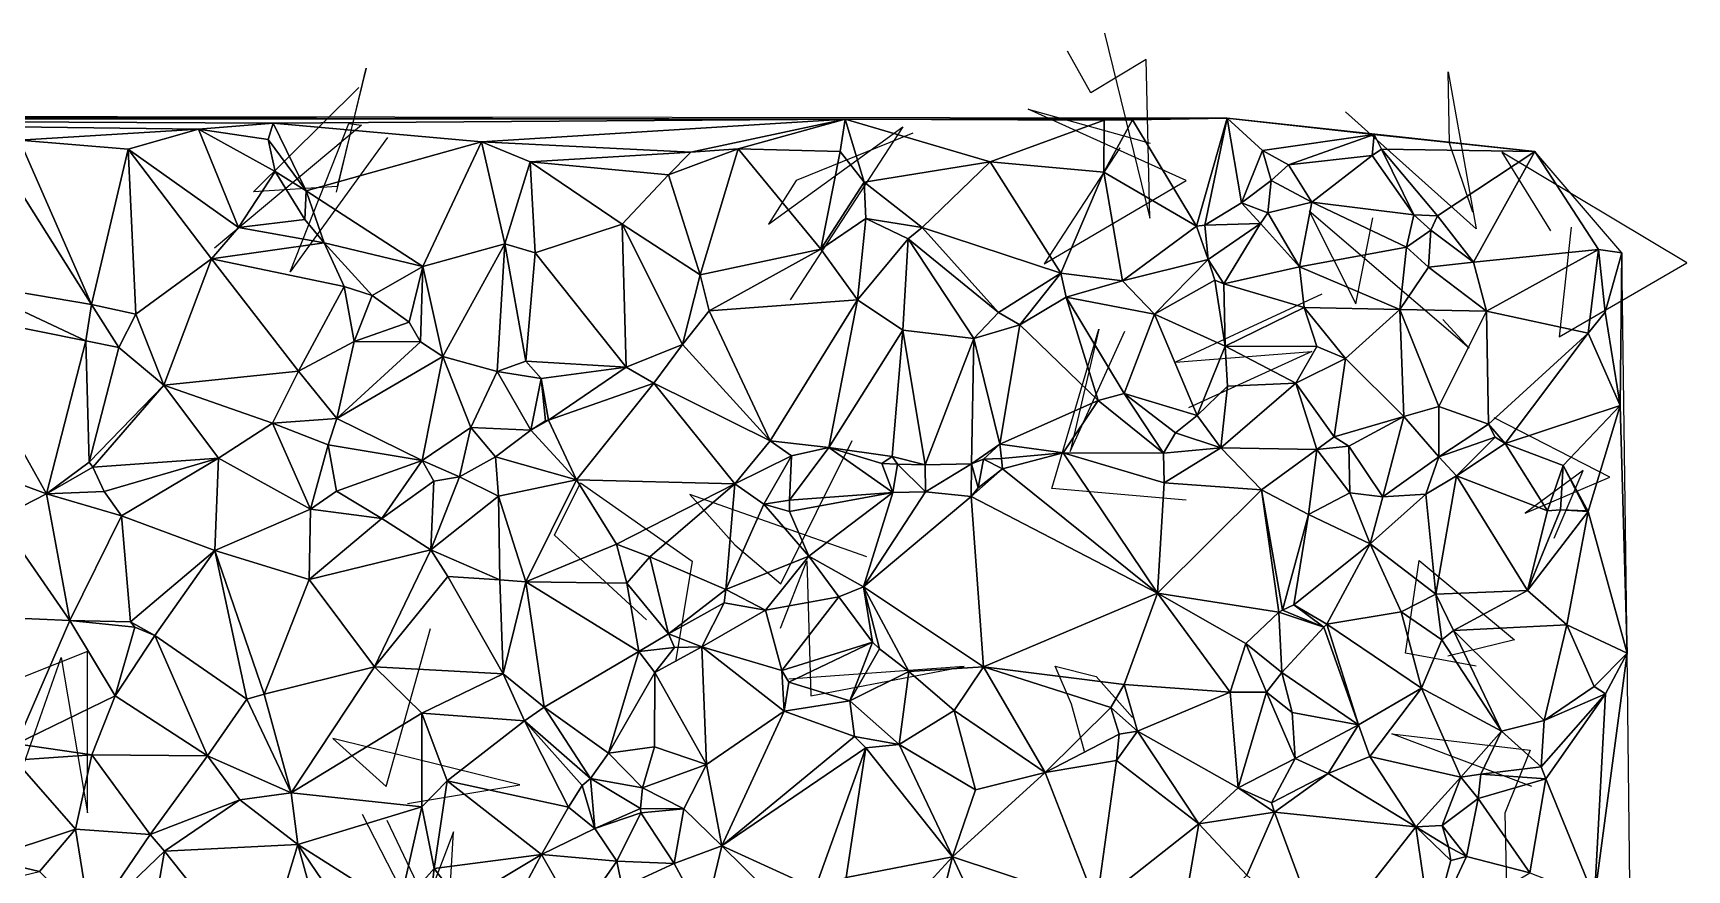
# Model space of a CAD drawing. Header units: metres. Extents: x -15.7 to 15.9, y -15.7 to 15.8.
# Drawn here: x -0.81 to 15.54, y 7.51 to 15.79 of the extents above; entities that cross this region are included whole.
import ezdxf

# ---------------------------------------------------------------- set-up
doc = ezdxf.new("R2010")
doc.units = ezdxf.units.M
doc.layers.add('CRACKS', color=1, linetype='Continuous')
doc.layers.add('STREET_MESH', color=7, linetype='Continuous')

msp = doc.modelspace()

# ---------------------------------------------------------------- linework, layer by layer
at = {"layer": 'CRACKS'}
for points in [[(9.786, 15.789, 0.1), (10.232, 13.958, 0.1), (10.196, 15.529, 0.1), (9.649, 15.198, 0.1), (9.419, 15.61, 0.1)], [(2.19, 14.215, 0.1), (2.483, 15.442, 0.1), (2.196, 14.271, 0.1), (1.368, 14.22, 0.1), (2.412, 15.251, 0.1)], [(13.427, 14.019, 0.1), (13.198, 14.701, 0.1), (13.185, 15.405, 0.1), (13.46, 13.854, 0.1), (12.168, 15.012, 0.1)], [(2.694, 14.757, 0.1), (1.73, 13.429, 0.1), (2.31, 14.894, 0.1), (2.437, 14.879, 0.1), (0.983, 13.664, 0.1)], [(9.938, 14.656, 0.1), (9.189, 13.507, 0.1), (10.591, 14.332, 0.1), (9.029, 15.038, 0.1), (10.235, 14.702, 0.1)], [(7.888, 14.799, 0.1), (6.735, 14.333, 0.1), (6.462, 13.901, 0.1), (7.792, 14.861, 0.1), (6.677, 13.15, 0.1)], [(14.4, 13.871, 0.1), (14.282, 12.786, 0.1), (15.545, 13.518, 0.1), (13.716, 14.612, 0.1), (14.195, 13.833, 0.1)], [(13.132, 12.957, 0.1), (13.392, 12.675, 0.1), (11.808, 14.03, 0.1), (12.272, 13.112, 0.1), (12.439, 13.964, 0.1)], [(11.935, 13.207, 0.1), (11.21, 12.871, 0.1), (10.488, 12.536, 0.1), (11.837, 12.641, 0.1), (10.616, 12.083, 0.1)], [(10.591, 11.17, 0.1), (9.263, 11.285, 0.1), (9.729, 12.861, 0.1), (9.445, 11.651, 0.1), (9.986, 12.841, 0.1)], [(14.233, 10.795, 0.1), (14.518, 11.463, 0.1), (13.944, 11.043, 0.1), (14.784, 11.399, 0.1), (13.639, 11.984, 0.1)], [(7.436, 10.61, 0.1), (5.685, 11.228, 0.1), (6.129, 10.728, 0.1), (6.585, 10.342, 0.1), (7.288, 11.761, 0.1)], [(5.256, 9.987, 0.1), (4.345, 10.823, 0.1), (4.601, 11.343, 0.1), (5.706, 10.568, 0.1), (5.541, 9.573, 0.1)], [(6.582, 9.906, 0.1), (6.842, 10.572, 0.1), (6.879, 9.236, 0.1), (8.398, 9.526, 0.1), (6.663, 9.4, 0.1)], [(13.462, 9.529, 0.1), (12.763, 9.658, 0.1), (12.897, 10.573, 0.1), (13.84, 9.79, 0.1), (13.181, 9.629, 0.1)], [(2.891, 8.172, 0.1), (4.001, 8.357, 0.1), (2.154, 8.813, 0.1), (2.68, 8.338, 0.1), (3.12, 9.902, 0.1)], [(-1.159, 7.834, 0.1), (-0.532, 9.616, 0.1), (-0.272, 8.078, 0.1), (-0.274, 9.674, 0.1), (-0.904, 9.425, 0.1)], [(9.586, 8.685, 0.1), (9.457, 9.152, 0.1), (9.296, 9.53, 0.1), (9.701, 9.426, 0.1), (10.063, 9.021, 0.1)], [(14.011, 8.34, 0.1), (12.627, 8.861, 0.1), (13.995, 8.698, 0.1), (13.745, 8.077, 0.1), (13.762, 7.341, 0.1)], [(2.688, 8.005, 0.1), (3.282, 6.762, 0.1), (3.346, 7.892, 0.1), (3.002, 6.985, 0.1), (2.447, 8.064, 0.1)]]:
    msp.add_polyline3d(points, dxfattribs=at)
at = {"layer": 'STREET_MESH'}
for points in [[(7.22, 14.937), (10.998, 14.948), (-13.699, 14.979)], [(-7.201, 14.941), (7.22, 14.937), (-13.699, 14.979)], [(-7.201, 14.941), (-0.947, 14.73), (0.824, 14.838)], [(1.564, 14.897), (-7.201, 14.941), (0.824, 14.838)], [(-7.201, 14.941), (1.564, 14.897), (7.22, 14.937)], [(1.515, 14.738), (1.564, 14.897), (0.824, 14.838)], [(1.564, 14.897), (1.515, 14.738), (1.888, 14.23)], [(1.564, 14.897), (3.625, 14.715), (7.22, 14.937)], [(1.564, 14.897), (1.888, 14.23), (3.625, 14.715)], [(3.625, 14.715), (5.695, 14.611), (7.22, 14.937)], [(5.695, 14.611), (6.163, 14.646), (7.22, 14.937)], [(6.163, 14.646), (7.17, 14.62), (7.22, 14.937)], [(7.17, 14.62), (7.408, 14.316), (7.22, 14.937)], [(10.061, 14.932), (10.998, 14.948), (7.22, 14.937)], [(9.783, 14.928), (10.061, 14.932), (7.22, 14.937)], [(8.655, 14.517), (9.783, 14.928), (7.22, 14.937)], [(7.408, 14.316), (8.655, 14.517), (7.22, 14.937)], [(8.655, 14.517), (9.777, 14.415), (9.783, 14.928)], [(10.061, 14.932), (9.777, 14.415), (10.695, 13.879)], [(9.777, 14.415), (10.061, 14.932), (9.783, 14.928)], [(10.998, 14.948), (10.061, 14.932), (10.695, 13.879)], [(10.778, 13.889), (10.998, 14.948), (10.695, 13.879)], [(10.778, 13.889), (11.14, 14.111), (10.998, 14.948)], [(10.998, 14.948), (12.452, 14.787), (14.041, 14.617)], [(11.14, 14.111), (11.349, 14.627), (10.998, 14.948)], [(11.349, 14.627), (12.452, 14.787), (10.998, 14.948)], [(-1.194, 14.625), (-0.232, 13.105), (-0.947, 14.73)], [(-0.947, 14.73), (0.129, 14.642), (0.824, 14.838)], [(-0.232, 13.105), (0.129, 14.642), (-0.947, 14.73)], [(0.129, 14.642), (1.221, 13.868), (0.824, 14.838)], [(1.221, 13.868), (1.584, 14.421), (0.824, 14.838)], [(1.584, 14.421), (1.515, 14.738), (0.824, 14.838)], [(1.515, 14.738), (1.584, 14.421), (1.888, 14.23)], [(11.349, 14.627), (11.604, 14.486), (12.452, 14.787)], [(11.604, 14.486), (12.432, 14.579), (12.452, 14.787)], [(12.432, 14.579), (12.526, 14.643), (12.452, 14.787)], [(12.452, 14.787), (12.526, 14.643), (14.041, 14.617)], [(-1.518, 13.322), (-0.232, 13.105), (-1.194, 14.625)], [(-0.232, 13.105), (0.206, 13.011), (0.129, 14.642)], [(0.206, 13.011), (0.952, 13.557), (0.129, 14.642)], [(0.952, 13.557), (1.221, 13.868), (0.129, 14.642)], [(1.888, 14.23), (3.044, 13.482), (3.625, 14.715)], [(3.044, 13.482), (3.854, 13.707), (3.625, 14.715)], [(4.105, 14.515), (5.695, 14.611), (3.625, 14.715)], [(3.854, 13.707), (4.105, 14.515), (3.625, 14.715)], [(4.105, 14.515), (5.474, 14.389), (5.695, 14.611)], [(5.474, 14.389), (6.163, 14.646), (5.695, 14.611)], [(5.474, 14.389), (5.785, 13.398), (6.163, 14.646)], [(5.785, 13.398), (6.979, 13.653), (6.163, 14.646)], [(6.979, 13.653), (7.17, 14.62), (6.163, 14.646)], [(7.408, 14.316), (7.17, 14.62), (6.979, 13.653)], [(11.433, 14.33), (11.349, 14.627), (11.14, 14.111)], [(11.433, 14.33), (11.604, 14.486), (11.349, 14.627)], [(12.432, 14.579), (11.604, 14.486), (11.834, 14.118)], [(12.845, 13.992), (12.432, 14.579), (11.834, 14.118)], [(12.526, 14.643), (12.432, 14.579), (12.845, 13.992)], [(13.077, 13.983), (12.526, 14.643), (12.845, 13.992)], [(12.526, 14.643), (13.077, 13.983), (14.041, 14.617)], [(13.077, 13.983), (13.433, 13.524), (14.041, 14.617)], [(13.433, 13.524), (14.672, 13.649), (14.041, 14.617)], [(14.672, 13.649), (14.902, 13.615), (14.041, 14.617)], [(1.221, 13.868), (1.877, 13.946), (1.584, 14.421)], [(1.584, 14.421), (1.877, 13.946), (1.888, 14.23)], [(3.854, 13.707), (4.154, 13.617), (4.105, 14.515)], [(5.474, 14.389), (4.105, 14.515), (5.014, 13.899)], [(4.105, 14.515), (4.154, 13.617), (5.014, 13.899)], [(7.408, 14.316), (7.981, 13.868), (8.655, 14.517)], [(8.655, 14.517), (7.981, 13.868), (9.352, 13.414)], [(9.777, 14.415), (8.655, 14.517), (9.352, 13.414)], [(9.964, 13.338), (9.777, 14.415), (9.352, 13.414)], [(9.777, 14.415), (9.964, 13.338), (10.695, 13.879)], [(11.604, 14.486), (11.433, 14.33), (11.834, 14.118)], [(1.877, 13.946), (2.069, 13.716), (1.888, 14.23)], [(2.069, 13.716), (3.044, 13.482), (1.888, 14.23)], [(5.785, 13.398), (5.474, 14.389), (5.014, 13.899)], [(7.424, 13.956), (7.408, 14.316), (6.979, 13.653)], [(7.408, 14.316), (7.424, 13.956), (7.981, 13.868)], [(11.399, 14.012), (11.433, 14.33), (11.14, 14.111)], [(11.433, 14.33), (11.399, 14.012), (11.834, 14.118)], [(10.778, 13.889), (11.329, 13.908), (11.14, 14.111)], [(11.329, 13.908), (11.399, 14.012), (11.14, 14.111)], [(11.399, 14.012), (11.714, 13.477), (11.834, 14.118)], [(11.714, 13.477), (12.772, 13.672), (11.834, 14.118)], [(12.772, 13.672), (12.845, 13.992), (11.834, 14.118)], [(2.069, 13.716), (1.877, 13.946), (1.221, 13.868)], [(7.424, 13.956), (6.979, 13.653), (7.342, 13.153)], [(7.844, 13.754), (7.424, 13.956), (7.342, 13.153)], [(7.424, 13.956), (7.844, 13.754), (7.981, 13.868)], [(10.81, 13.55), (11.329, 13.908), (10.778, 13.889)], [(11.329, 13.908), (10.81, 13.55), (10.965, 13.309)], [(11.329, 13.908), (10.965, 13.309), (11.714, 13.477)], [(11.399, 14.012), (11.329, 13.908), (11.714, 13.477)], [(12.772, 13.672), (13.011, 13.839), (12.845, 13.992)], [(13.011, 13.839), (13.077, 13.983), (12.845, 13.992)], [(13.011, 13.839), (13.433, 13.524), (13.077, 13.983)], [(2.069, 13.716), (1.221, 13.868), (0.952, 13.557)], [(4.154, 13.617), (5.055, 12.485), (5.014, 13.899)], [(5.055, 12.485), (5.613, 12.711), (5.014, 13.899)], [(5.613, 12.711), (5.785, 13.398), (5.014, 13.899)], [(7.792, 12.853), (7.844, 13.754), (7.342, 13.153)], [(7.844, 13.754), (7.792, 12.853), (8.492, 12.77)], [(7.844, 13.754), (8.735, 13.025), (7.981, 13.868)], [(8.735, 13.025), (7.844, 13.754), (8.492, 12.77)], [(7.981, 13.868), (8.735, 13.025), (9.352, 13.414)], [(9.964, 13.338), (10.81, 13.55), (10.695, 13.879)], [(10.81, 13.55), (10.778, 13.889), (10.695, 13.879)], [(13.011, 13.839), (12.772, 13.672), (12.988, 13.476)], [(13.433, 13.524), (13.011, 13.839), (12.988, 13.476)], [(2.264, 13.283), (2.069, 13.716), (0.952, 13.557)], [(2.069, 13.716), (2.543, 13.195), (3.044, 13.482)], [(2.069, 13.716), (2.264, 13.283), (2.543, 13.195)], [(3.241, 12.592), (3.854, 13.707), (3.044, 13.482)], [(3.778, 12.443), (3.854, 13.707), (3.241, 12.592)], [(3.854, 13.707), (3.778, 12.443), (4.062, 12.546)], [(4.154, 13.617), (3.854, 13.707), (4.062, 12.546)], [(5.055, 12.485), (4.154, 13.617), (4.062, 12.546)], [(5.874, 13.044), (6.979, 13.653), (5.785, 13.398)], [(6.979, 13.653), (5.874, 13.044), (7.342, 13.153)], [(12.772, 13.672), (11.714, 13.477), (12.705, 13.057)], [(12.988, 13.476), (12.772, 13.672), (12.705, 13.057)], [(14.672, 13.649), (13.433, 13.524), (13.563, 13.039)], [(14.567, 12.821), (14.672, 13.649), (13.563, 13.039)], [(14.736, 13.03), (14.672, 13.649), (14.567, 12.821)], [(14.672, 13.649), (14.736, 13.03), (14.902, 13.615)], [(14.902, 13.615), (14.736, 13.03), (14.886, 12.106)], [(14.902, 13.615), (14.886, 12.106), (14.954, 9.657)], [(0.206, 13.011), (0.481, 12.307), (0.952, 13.557)], [(0.481, 12.307), (1.815, 12.447), (0.952, 13.557)], [(1.815, 12.447), (2.264, 13.283), (0.952, 13.557)], [(3.044, 13.482), (2.543, 13.195), (2.907, 12.932)], [(3.021, 12.736), (3.044, 13.482), (2.907, 12.932)], [(3.021, 12.736), (3.241, 12.592), (3.044, 13.482)], [(8.735, 13.025), (8.946, 12.906), (9.352, 13.414)], [(8.946, 12.906), (9.405, 13.178), (9.352, 13.414)], [(9.405, 13.178), (9.964, 13.338), (9.352, 13.414)], [(10.81, 13.55), (9.964, 13.338), (10.278, 13.009)], [(10.875, 13.345), (10.81, 13.55), (10.278, 13.009)], [(10.81, 13.55), (10.875, 13.345), (10.965, 13.309)], [(11.714, 13.477), (10.965, 13.309), (11.761, 13.077)], [(11.714, 13.477), (11.761, 13.077), (12.705, 13.057)], [(12.988, 13.476), (12.705, 13.057), (13.563, 13.039)], [(13.433, 13.524), (12.988, 13.476), (13.563, 13.039)], [(-0.29, 12.746), (-1.518, 13.322), (-1.685, 13.025)], [(-1.518, 13.322), (-0.29, 12.746), (-0.232, 13.105)], [(2.264, 13.283), (1.815, 12.447), (2.365, 12.738)], [(2.543, 13.195), (2.264, 13.283), (2.365, 12.738)], [(5.874, 13.044), (5.785, 13.398), (5.613, 12.711)], [(10.278, 13.009), (9.964, 13.338), (9.405, 13.178)], [(10.875, 13.345), (10.278, 13.009), (10.979, 12.693)], [(10.965, 13.309), (10.875, 13.345), (10.979, 12.693)], [(11.761, 13.077), (10.965, 13.309), (10.979, 12.693)], [(-0.232, 13.105), (-0.29, 12.746), (0.038, 12.681)], [(0.206, 13.011), (-0.232, 13.105), (0.038, 12.681)], [(2.907, 12.932), (2.543, 13.195), (2.365, 12.738)], [(7.342, 13.153), (5.874, 13.044), (6.477, 11.759)], [(7.06, 11.691), (7.342, 13.153), (6.477, 11.759)], [(7.06, 11.691), (7.792, 12.853), (7.342, 13.153)], [(8.946, 12.906), (9.721, 12.156), (9.405, 13.178)], [(10.278, 13.009), (9.405, 13.178), (9.98, 12.225)], [(9.405, 13.178), (9.721, 12.156), (9.98, 12.225)], [(-1.685, 13.025), (-2.279, 11.823), (-0.678, 11.232)], [(-0.29, 12.746), (-1.685, 13.025), (-0.678, 11.232)], [(0.481, 12.307), (0.206, 13.011), (0.038, 12.681)], [(3.021, 12.736), (2.907, 12.932), (2.365, 12.738)], [(5.874, 13.044), (5.613, 12.711), (6.477, 11.759)], [(8.946, 12.906), (8.735, 13.025), (8.492, 12.77)], [(10.702, 12.009), (10.278, 13.009), (9.98, 12.225)], [(10.278, 13.009), (10.702, 12.009), (10.979, 12.693)], [(11.885, 12.69), (11.761, 13.077), (10.979, 12.693)], [(11.761, 13.077), (12.167, 12.572), (12.705, 13.057)], [(11.885, 12.69), (12.167, 12.572), (11.761, 13.077)], [(12.167, 12.572), (12.744, 11.997), (12.705, 13.057)], [(12.705, 13.057), (13.091, 12.096), (13.563, 13.039)], [(12.705, 13.057), (12.744, 11.997), (13.091, 12.096)], [(13.091, 12.096), (13.582, 11.922), (13.563, 13.039)], [(13.582, 11.922), (14.567, 12.821), (13.563, 13.039)], [(14.736, 13.03), (14.567, 12.821), (14.886, 12.106)], [(7.684, 11.601), (7.792, 12.853), (7.06, 11.691)], [(8.01, 11.519), (7.792, 12.853), (7.684, 11.601)], [(7.792, 12.853), (8.01, 11.519), (8.492, 12.77)], [(8.01, 11.519), (8.468, 11.53), (8.492, 12.77)], [(8.468, 11.53), (8.749, 11.725), (8.492, 12.77)], [(8.749, 11.725), (8.946, 12.906), (8.492, 12.77)], [(9.721, 12.156), (8.946, 12.906), (8.749, 11.725)], [(13.582, 11.922), (13.747, 11.73), (14.567, 12.821)], [(14.567, 12.821), (13.747, 11.73), (14.886, 12.106)], [(-0.257, 11.545), (-0.29, 12.746), (-0.678, 11.232)], [(-0.29, 12.746), (-0.257, 11.545), (0.038, 12.681)], [(-0.257, 11.545), (0.481, 12.307), (0.038, 12.681)], [(1.815, 12.447), (2.193, 11.977), (2.365, 12.738)], [(2.193, 11.977), (3.021, 12.736), (2.365, 12.738)], [(3.241, 12.592), (3.021, 12.736), (2.193, 11.977)], [(5.055, 12.485), (5.329, 12.327), (5.613, 12.711)], [(5.613, 12.711), (5.329, 12.327), (6.477, 11.759)], [(10.702, 12.009), (11.001, 12.297), (10.979, 12.693)], [(10.979, 12.693), (11.001, 12.297), (11.678, 12.327)], [(11.885, 12.69), (10.979, 12.693), (11.678, 12.327)], [(12.167, 12.572), (11.885, 12.69), (11.678, 12.327)], [(0.481, 12.307), (1.555, 11.932), (1.815, 12.447)], [(1.815, 12.447), (1.555, 11.932), (2.193, 11.977)], [(3.241, 12.592), (2.193, 11.977), (3.036, 11.564)], [(3.519, 11.888), (3.241, 12.592), (3.036, 11.564)], [(3.519, 11.888), (3.778, 12.443), (3.241, 12.592)], [(3.778, 12.443), (3.519, 11.888), (4.11, 11.864)], [(3.778, 12.443), (4.213, 12.375), (4.062, 12.546)], [(4.213, 12.375), (3.778, 12.443), (4.11, 11.864)], [(4.213, 12.375), (5.055, 12.485), (4.062, 12.546)], [(4.213, 12.375), (4.285, 11.963), (5.055, 12.485)], [(4.285, 11.963), (5.329, 12.327), (5.055, 12.485)], [(12.055, 11.797), (12.167, 12.572), (11.678, 12.327)], [(12.167, 12.572), (12.055, 11.797), (12.744, 11.997)], [(-0.221, 11.496), (0.481, 12.307), (-0.257, 11.545)], [(0.481, 12.307), (-0.221, 11.496), (1.023, 11.587)], [(1.555, 11.932), (0.481, 12.307), (1.023, 11.587)], [(4.257, 11.956), (4.213, 12.375), (4.11, 11.864)], [(4.257, 11.956), (4.285, 11.963), (4.213, 12.375)], [(5.329, 12.327), (4.285, 11.963), (4.564, 11.371)], [(6.129, 11.332), (5.329, 12.327), (4.564, 11.371)], [(5.329, 12.327), (6.129, 11.332), (6.477, 11.759)], [(10.935, 11.689), (11.001, 12.297), (10.702, 12.009)], [(11.001, 12.297), (10.935, 11.689), (11.678, 12.327)], [(10.935, 11.689), (11.885, 11.671), (11.678, 12.327)], [(11.885, 11.671), (12.055, 11.797), (11.678, 12.327)], [(9.375, 11.638), (9.721, 12.156), (8.749, 11.725)], [(9.721, 12.156), (9.375, 11.638), (10.368, 11.636)], [(9.721, 12.156), (10.368, 11.636), (9.98, 12.225)], [(10.486, 11.836), (10.702, 12.009), (9.98, 12.225)], [(10.368, 11.636), (10.486, 11.836), (9.98, 12.225)], [(13.747, 11.73), (14.32, 11.513), (14.886, 12.106)], [(14.32, 11.513), (14.567, 11.06), (14.886, 12.106)], [(14.886, 12.106), (14.567, 11.06), (14.954, 9.657)], [(1.555, 11.932), (2.108, 11.719), (2.193, 11.977)], [(2.193, 11.977), (2.108, 11.719), (3.036, 11.564)], [(4.285, 11.963), (4.11, 11.864), (4.564, 11.371)], [(4.285, 11.963), (4.257, 11.956), (4.11, 11.864)], [(10.486, 11.836), (10.935, 11.689), (10.702, 12.009)], [(12.744, 11.997), (12.055, 11.797), (12.201, 11.705)], [(12.744, 11.997), (12.201, 11.705), (12.536, 11.203)], [(12.744, 11.997), (12.536, 11.203), (13.093, 11.599)], [(13.091, 12.096), (12.744, 11.997), (13.093, 11.599)], [(13.582, 11.922), (13.091, 12.096), (13.093, 11.599)], [(-2.279, 11.823), (-1.151, 10.994), (-0.678, 11.232)], [(1.555, 11.932), (1.023, 11.587), (1.933, 11.083)], [(2.108, 11.719), (1.555, 11.932), (1.933, 11.083)], [(3.406, 11.401), (3.519, 11.888), (3.036, 11.564)], [(3.519, 11.888), (3.406, 11.401), (3.763, 11.598)], [(4.11, 11.864), (3.519, 11.888), (3.763, 11.598)], [(4.11, 11.864), (3.763, 11.598), (4.564, 11.371)], [(10.935, 11.689), (10.486, 11.836), (10.368, 11.636)], [(12.055, 11.797), (11.885, 11.671), (12.201, 11.705)], [(13.648, 11.793), (13.582, 11.922), (13.093, 11.599)], [(13.267, 11.411), (13.648, 11.793), (13.093, 11.599)], [(13.648, 11.793), (13.267, 11.411), (13.747, 11.73)], [(13.582, 11.922), (13.648, 11.793), (13.747, 11.73)], [(2.108, 11.719), (1.933, 11.083), (2.19, 11.26)], [(3.036, 11.564), (2.108, 11.719), (2.19, 11.26)], [(6.129, 11.332), (6.689, 11.61), (6.477, 11.759)], [(6.689, 11.61), (7.06, 11.691), (6.477, 11.759)], [(6.689, 11.61), (6.669, 11.172), (7.06, 11.691)], [(7.06, 11.691), (6.669, 11.172), (7.691, 11.246)], [(7.583, 11.532), (7.06, 11.691), (7.691, 11.246)], [(7.583, 11.532), (7.684, 11.601), (7.06, 11.691)], [(8.468, 11.53), (8.588, 11.577), (8.749, 11.725)], [(8.588, 11.577), (8.767, 11.582), (8.749, 11.725)], [(8.767, 11.582), (9.375, 11.638), (8.749, 11.725)], [(9.375, 11.638), (8.767, 11.582), (8.775, 11.48)], [(9.375, 11.638), (8.775, 11.48), (10.31, 10.251)], [(10.375, 11.343), (9.375, 11.638), (10.31, 10.251)], [(10.368, 11.636), (9.375, 11.638), (10.375, 11.343)], [(10.935, 11.689), (10.368, 11.636), (10.375, 11.343)], [(11.337, 11.274), (10.935, 11.689), (10.375, 11.343)], [(10.935, 11.689), (11.337, 11.274), (11.885, 11.671)], [(11.337, 11.274), (11.802, 11.029), (11.885, 11.671)], [(11.802, 11.029), (12.212, 11.243), (11.885, 11.671)], [(11.885, 11.671), (12.212, 11.243), (12.201, 11.705)], [(12.201, 11.705), (12.212, 11.243), (12.536, 11.203)], [(13.747, 11.73), (13.267, 11.411), (14.165, 11.066)], [(14.32, 11.513), (13.747, 11.73), (14.165, 11.066)], [(-0.221, 11.496), (-0.257, 11.545), (-0.678, 11.232)], [(-0.109, 11.258), (-0.221, 11.496), (-0.678, 11.232)], [(1.023, 11.587), (-0.221, 11.496), (-0.109, 11.258)], [(1.023, 11.587), (-0.109, 11.258), (0.063, 11.016)], [(0.986, 10.673), (1.023, 11.587), (0.063, 11.016)], [(1.023, 11.587), (0.986, 10.673), (1.933, 11.083)], [(2.638, 10.99), (3.036, 11.564), (2.19, 11.26)], [(2.638, 10.99), (3.151, 11.357), (3.036, 11.564)], [(3.151, 11.357), (3.406, 11.401), (3.036, 11.564)], [(3.763, 11.598), (3.406, 11.401), (3.793, 11.209)], [(4.564, 11.371), (3.763, 11.598), (3.793, 11.209)], [(6.129, 11.332), (6.415, 11.132), (6.689, 11.61)], [(6.415, 11.132), (6.669, 11.172), (6.689, 11.61)], [(7.583, 11.532), (7.737, 11.528), (7.684, 11.601)], [(7.737, 11.528), (7.583, 11.532), (7.691, 11.246)], [(7.737, 11.528), (8.01, 11.519), (7.684, 11.601)], [(8.016, 11.253), (7.737, 11.528), (7.691, 11.246)], [(7.737, 11.528), (8.016, 11.253), (8.01, 11.519)], [(8.016, 11.253), (8.468, 11.53), (8.01, 11.519)], [(8.468, 11.53), (8.016, 11.253), (8.465, 11.207)], [(8.536, 11.292), (8.468, 11.53), (8.465, 11.207)], [(10.31, 10.251), (8.775, 11.48), (8.465, 11.207)], [(8.775, 11.48), (8.536, 11.292), (8.465, 11.207)], [(8.588, 11.577), (8.468, 11.53), (8.536, 11.292)], [(8.775, 11.48), (8.588, 11.577), (8.536, 11.292)], [(8.767, 11.582), (8.588, 11.577), (8.775, 11.48)], [(12.536, 11.203), (12.964, 11.231), (13.093, 11.599)], [(12.964, 11.231), (13.267, 11.411), (13.093, 11.599)], [(14.295, 11.074), (14.32, 11.513), (14.165, 11.066)], [(14.295, 11.074), (14.553, 11.065), (14.32, 11.513)], [(14.32, 11.513), (14.553, 11.065), (14.567, 11.06)], [(2.638, 10.99), (3.122, 10.679), (3.151, 11.357)], [(3.122, 10.679), (3.406, 11.401), (3.151, 11.357)], [(3.406, 11.401), (3.122, 10.679), (3.793, 11.209)], [(4.062, 10.364), (4.564, 11.371), (3.793, 11.209)], [(4.062, 10.364), (4.958, 10.734), (4.564, 11.371)], [(4.958, 10.734), (6.129, 11.332), (4.564, 11.371)], [(5.288, 10.609), (6.129, 11.332), (4.958, 10.734)], [(6.041, 10.288), (6.129, 11.332), (5.288, 10.609)], [(6.041, 10.288), (6.415, 11.132), (6.129, 11.332)], [(11.337, 11.274), (10.375, 11.343), (10.31, 10.251)], [(13.267, 11.411), (12.964, 11.231), (13.062, 10.241)], [(13.267, 11.411), (13.062, 10.241), (13.967, 10.276)], [(13.267, 11.411), (13.967, 10.276), (14.165, 11.066)], [(-1.151, 10.994), (-0.449, 9.982), (-0.678, 11.232)], [(0.063, 11.016), (-0.109, 11.258), (-0.678, 11.232)], [(-0.449, 9.982), (0.063, 11.016), (-0.678, 11.232)], [(1.933, 11.083), (2.638, 10.99), (2.19, 11.26)], [(3.122, 10.679), (3.806, 10.384), (3.793, 11.209)], [(3.806, 10.384), (4.062, 10.364), (3.793, 11.209)], [(6.415, 11.132), (6.041, 10.288), (6.862, 10.618)], [(6.669, 11.057), (6.669, 11.172), (6.415, 11.132)], [(6.669, 11.057), (6.415, 11.132), (6.862, 10.618)], [(6.669, 11.057), (6.862, 10.618), (7.691, 11.246)], [(6.669, 11.172), (6.669, 11.057), (7.691, 11.246)], [(7.691, 11.246), (6.862, 10.618), (7.403, 10.315)], [(8.016, 11.253), (7.403, 10.315), (8.465, 11.207)], [(8.016, 11.253), (7.691, 11.246), (7.403, 10.315)], [(7.403, 10.315), (8.589, 9.523), (8.465, 11.207)], [(8.589, 9.523), (10.31, 10.251), (8.465, 11.207)], [(11.51, 10.063), (11.337, 11.274), (10.31, 10.251)], [(11.545, 10.082), (11.337, 11.274), (11.51, 10.063)], [(11.802, 11.029), (11.337, 11.274), (11.545, 10.082)], [(12.212, 11.243), (11.802, 11.029), (12.411, 10.739)], [(12.536, 11.203), (12.212, 11.243), (12.411, 10.739)], [(12.964, 11.231), (12.536, 11.203), (12.411, 10.739)], [(13.062, 10.241), (12.964, 11.231), (12.411, 10.739)], [(-0.449, 9.982), (-1.151, 10.994), (-1.352, 10.019)], [(-0.449, 9.982), (0.153, 9.969), (0.063, 11.016)], [(0.153, 9.969), (0.986, 10.673), (0.063, 11.016)], [(1.933, 11.083), (0.986, 10.673), (1.918, 10.385)], [(2.638, 10.99), (1.933, 11.083), (1.918, 10.385)], [(3.122, 10.679), (2.638, 10.99), (1.918, 10.385)], [(11.802, 11.029), (11.545, 10.082), (11.659, 10.137)], [(11.802, 11.029), (11.659, 10.137), (12.411, 10.739)], [(13.967, 10.276), (14.295, 11.074), (14.165, 11.066)], [(14.295, 11.074), (13.967, 10.276), (14.567, 11.06)], [(13.967, 10.276), (14.357, 9.938), (14.567, 11.06)], [(14.553, 11.065), (14.295, 11.074), (14.567, 11.06)], [(14.567, 11.06), (14.357, 9.938), (14.954, 9.657)], [(0.986, 10.673), (0.153, 9.969), (0.392, 9.832)], [(1.303, 9.202), (0.986, 10.673), (0.392, 9.832)], [(0.986, 10.673), (1.475, 9.253), (1.918, 10.385)], [(0.986, 10.673), (1.303, 9.202), (1.475, 9.253)], [(2.565, 9.524), (3.122, 10.679), (1.918, 10.385)], [(3.122, 10.679), (2.565, 9.524), (3.29, 10.415)], [(3.806, 10.384), (3.122, 10.679), (3.29, 10.415)], [(4.958, 10.734), (4.062, 10.364), (5.061, 10.349)], [(5.288, 10.609), (4.958, 10.734), (5.061, 10.349)], [(11.659, 10.137), (11.985, 9.945), (12.411, 10.739)], [(11.985, 9.945), (12.72, 10.068), (12.411, 10.739)], [(12.72, 10.068), (13.062, 10.241), (12.411, 10.739)], [(5.472, 9.849), (5.288, 10.609), (5.061, 10.349)], [(5.472, 9.849), (6.041, 10.288), (5.288, 10.609)], [(6.041, 10.288), (6.431, 10.084), (6.862, 10.618)], [(6.431, 10.084), (7.158, 10.216), (6.862, 10.618)], [(6.862, 10.618), (7.158, 10.216), (7.403, 10.315)], [(1.475, 9.253), (2.565, 9.524), (1.918, 10.385)], [(3.29, 10.415), (2.565, 9.524), (3.838, 9.453)], [(3.806, 10.384), (3.29, 10.415), (3.838, 9.453)], [(4.062, 10.364), (3.806, 10.384), (3.838, 9.453)], [(4.243, 9.124), (4.062, 10.364), (3.838, 9.453)], [(4.062, 10.364), (5.181, 9.673), (5.061, 10.349)], [(4.243, 9.124), (5.181, 9.673), (4.062, 10.364)], [(5.181, 9.673), (5.472, 9.849), (5.061, 10.349)], [(7.158, 10.216), (7.492, 9.766), (7.403, 10.315)], [(8.589, 9.523), (7.403, 10.315), (7.851, 9.477)], [(7.403, 10.315), (7.559, 9.699), (7.851, 9.477)], [(7.492, 9.766), (7.559, 9.699), (7.403, 10.315)], [(6.041, 10.288), (5.472, 9.849), (6.024, 10.155)], [(6.024, 10.155), (5.472, 9.849), (5.803, 9.722)], [(6.431, 10.084), (6.024, 10.155), (5.803, 9.722)], [(6.431, 10.084), (6.041, 10.288), (6.024, 10.155)], [(6.431, 10.084), (6.595, 9.488), (7.158, 10.216)], [(6.595, 9.488), (7.492, 9.766), (7.158, 10.216)], [(10.31, 10.251), (8.589, 9.523), (9.978, 9.348)], [(11.028, 9.273), (10.31, 10.251), (9.978, 9.348)], [(11.51, 10.063), (10.31, 10.251), (11.182, 9.753)], [(10.31, 10.251), (11.028, 9.273), (11.182, 9.753)], [(13.121, 9.789), (13.062, 10.241), (12.72, 10.068)], [(13.062, 10.241), (13.235, 9.883), (13.967, 10.276)], [(13.121, 9.789), (13.235, 9.883), (13.062, 10.241)], [(13.235, 9.883), (14.357, 9.938), (13.967, 10.276)], [(-0.449, 9.982), (-1.352, 10.019), (-0.975, 8.761)], [(-0.449, 9.982), (-0.975, 8.761), (0, 9.237)], [(-0.449, 9.982), (0, 9.237), (0.194, 9.916)], [(0.153, 9.969), (-0.449, 9.982), (0.194, 9.916)], [(6.595, 9.488), (6.431, 10.084), (5.803, 9.722)], [(11.54, 9.466), (11.51, 10.063), (11.182, 9.753)], [(11.955, 9.915), (11.545, 10.082), (11.51, 10.063)], [(11.54, 9.466), (11.955, 9.915), (11.51, 10.063)], [(11.545, 10.082), (11.955, 9.915), (11.659, 10.137)], [(11.659, 10.137), (11.955, 9.915), (11.985, 9.945)], [(11.985, 9.945), (12.921, 9.311), (12.72, 10.068)], [(12.921, 9.311), (13.121, 9.789), (12.72, 10.068)], [(0, 9.237), (0.392, 9.832), (0.194, 9.916)], [(0.914, 8.644), (0.392, 9.832), (0, 9.237)], [(0.392, 9.832), (0.153, 9.969), (0.194, 9.916)], [(0.914, 8.644), (1.303, 9.202), (0.392, 9.832)], [(5.532, 9.713), (5.472, 9.849), (5.181, 9.673)], [(5.472, 9.849), (5.532, 9.713), (5.803, 9.722)], [(11.955, 9.915), (11.54, 9.466), (12.296, 8.95)], [(11.955, 9.915), (12.296, 8.95), (11.985, 9.945)], [(11.985, 9.945), (12.296, 8.95), (12.921, 9.311)], [(13.121, 9.789), (13.71, 8.885), (13.235, 9.883)], [(13.235, 9.883), (14.133, 8.992), (14.357, 9.938)], [(13.235, 9.883), (13.71, 8.885), (14.133, 8.992)], [(14.133, 8.992), (14.628, 9.328), (14.357, 9.938)], [(14.357, 9.938), (14.628, 9.328), (14.954, 9.657)], [(5.181, 9.673), (4.243, 9.124), (4.881, 8.668)], [(5.339, 9.466), (5.181, 9.673), (4.881, 8.668)], [(5.339, 9.466), (5.532, 9.713), (5.181, 9.673)], [(5.803, 9.722), (5.339, 9.466), (5.849, 8.558)], [(5.532, 9.713), (5.339, 9.466), (5.803, 9.722)], [(6.618, 9.083), (5.803, 9.722), (5.849, 8.558)], [(6.618, 9.083), (6.595, 9.488), (5.803, 9.722)], [(7.492, 9.766), (6.595, 9.488), (6.664, 9.372)], [(7.267, 9.186), (7.492, 9.766), (6.664, 9.372)], [(7.559, 9.699), (7.492, 9.766), (7.267, 9.186)], [(7.559, 9.699), (7.267, 9.186), (7.851, 9.477)], [(11.028, 9.273), (11.386, 9.273), (11.182, 9.753)], [(11.386, 9.273), (11.54, 9.466), (11.182, 9.753)], [(13.71, 8.885), (13.121, 9.789), (12.921, 9.311)], [(14.628, 9.328), (14.741, 9.255), (14.954, 9.657)], [(14.954, 9.657), (14.631, 7.236), (14.995, 6.234)], [(14.741, 9.255), (14.631, 7.236), (14.954, 9.657)], [(1.74, 8.277), (2.565, 9.524), (1.475, 9.253)], [(1.74, 8.277), (3.032, 9.064), (2.565, 9.524)], [(2.565, 9.524), (3.032, 9.064), (3.838, 9.453)], [(6.595, 9.488), (6.618, 9.083), (6.664, 9.372)], [(8.297, 9.09), (8.589, 9.523), (7.851, 9.477)], [(8.297, 9.09), (9.199, 8.478), (8.589, 9.523)], [(8.589, 9.523), (9.847, 9.119), (9.978, 9.348)], [(9.199, 8.478), (9.847, 9.119), (8.589, 9.523)], [(3.032, 9.064), (4.05, 8.989), (3.838, 9.453)], [(4.05, 8.989), (4.243, 9.124), (3.838, 9.453)], [(5.334, 8.731), (5.339, 9.466), (4.881, 8.668)], [(5.339, 9.466), (5.334, 8.731), (5.849, 8.558)], [(6.618, 9.083), (7.267, 9.186), (6.664, 9.372)], [(7.267, 9.186), (7.753, 8.756), (7.851, 9.477)], [(7.753, 8.756), (8.297, 9.09), (7.851, 9.477)], [(9.847, 9.119), (10.111, 8.888), (9.978, 9.348)], [(10.111, 8.888), (11.028, 9.273), (9.978, 9.348)], [(11.54, 9.466), (11.386, 9.273), (11.64, 9.07)], [(12.296, 8.95), (11.54, 9.466), (11.64, 9.07)], [(14.741, 9.255), (14.628, 9.328), (14.133, 8.992)], [(-0.975, 8.761), (-0.231, 8.651), (0, 9.237)], [(-0.231, 8.651), (0.914, 8.644), (0, 9.237)], [(1.74, 8.277), (1.303, 9.202), (0.914, 8.644)], [(1.303, 9.202), (1.74, 8.277), (1.475, 9.253)], [(6.618, 9.083), (7.314, 8.835), (7.267, 9.186)], [(7.314, 8.835), (7.753, 8.756), (7.267, 9.186)], [(11.028, 9.273), (10.111, 8.888), (11.108, 8.325)], [(11.386, 9.273), (11.028, 9.273), (11.108, 8.325)], [(11.671, 8.617), (11.386, 9.273), (11.108, 8.325)], [(11.386, 9.273), (11.671, 8.617), (11.64, 9.07)], [(12.296, 8.95), (12.41, 8.636), (12.921, 9.311)], [(12.921, 9.311), (12.41, 8.636), (13.31, 8.432)], [(13.71, 8.885), (12.921, 9.311), (13.31, 8.432)], [(14.741, 9.255), (14.102, 8.534), (14.149, 8.414)], [(14.102, 8.534), (14.741, 9.255), (14.133, 8.992)], [(14.741, 9.255), (14.149, 8.414), (14.631, 7.236)], [(1.74, 8.277), (3.035, 8.137), (3.032, 9.064)], [(4.05, 8.989), (3.032, 9.064), (3.285, 8.397)], [(3.032, 9.064), (3.035, 8.137), (3.285, 8.397)], [(4.702, 8.419), (4.243, 9.124), (4.05, 8.989)], [(4.243, 9.124), (4.702, 8.419), (4.881, 8.668)], [(6.002, 7.752), (6.618, 9.083), (5.849, 8.558)], [(7.314, 8.835), (6.618, 9.083), (6.002, 7.752)], [(7.753, 8.756), (8.509, 8.305), (8.297, 9.09)], [(8.509, 8.305), (9.199, 8.478), (8.297, 9.09)], [(9.199, 8.478), (9.931, 8.856), (9.847, 9.119)], [(9.931, 8.856), (10.111, 8.888), (9.847, 9.119)], [(11.671, 8.617), (12.296, 8.95), (11.64, 9.07)], [(4.485, 8.135), (4.05, 8.989), (3.285, 8.397)], [(4.485, 8.135), (4.62, 8.35), (4.05, 8.989)], [(4.62, 8.35), (4.702, 8.419), (4.05, 8.989)], [(7.423, 8.721), (7.314, 8.835), (6.002, 7.752)], [(7.753, 8.756), (7.314, 8.835), (7.423, 8.721)], [(9.905, 8.596), (9.931, 8.856), (9.199, 8.478)], [(9.905, 8.596), (10.718, 7.971), (10.111, 8.888)], [(9.931, 8.856), (9.905, 8.596), (10.111, 8.888)], [(10.111, 8.888), (10.718, 7.971), (11.108, 8.325)], [(11.671, 8.617), (11.998, 8.468), (12.296, 8.95)], [(12.296, 8.95), (11.998, 8.468), (12.41, 8.636)], [(13.506, 8.461), (13.71, 8.885), (13.31, 8.432)], [(14.102, 8.534), (13.71, 8.885), (13.506, 8.461)], [(13.71, 8.885), (14.102, 8.534), (14.133, 8.992)], [(-0.231, 8.651), (-0.975, 8.761), (-0.987, 8.599)], [(5.217, 8.325), (5.334, 8.731), (4.881, 8.668)], [(5.334, 8.731), (5.217, 8.325), (5.849, 8.558)], [(6.922, 7.33), (7.423, 8.721), (6.002, 7.752)], [(6.922, 7.33), (7.231, 7.44), (7.423, 8.721)], [(7.231, 7.44), (8.282, 7.645), (7.423, 8.721)], [(8.282, 7.645), (7.753, 8.756), (7.423, 8.721)], [(8.282, 7.645), (8.509, 8.305), (7.753, 8.756)], [(-1.279, 7.625), (-0.391, 7.918), (-0.987, 8.599)], [(-0.391, 7.918), (-0.231, 8.651), (-0.987, 8.599)], [(-0.391, 7.918), (0.346, 7.865), (-0.231, 8.651)], [(0.346, 7.865), (0.914, 8.644), (-0.231, 8.651)], [(0.914, 8.644), (0.346, 7.865), (1.235, 8.207)], [(1.74, 8.277), (0.914, 8.644), (1.235, 8.207)], [(4.702, 8.419), (5.217, 8.325), (4.881, 8.668)], [(5.217, 8.325), (5.625, 8.12), (5.849, 8.558)], [(5.625, 8.12), (6.002, 7.752), (5.849, 8.558)], [(9.905, 8.596), (9.199, 8.478), (9.707, 7.174)], [(10.718, 7.971), (9.905, 8.596), (9.707, 7.174)], [(11.671, 8.617), (11.108, 8.325), (11.436, 8.177)], [(11.998, 8.468), (11.671, 8.617), (11.436, 8.177)], [(12.41, 8.636), (11.998, 8.468), (12.865, 7.941)], [(12.41, 8.636), (12.865, 7.941), (13.31, 8.432)], [(14.102, 8.534), (13.506, 8.461), (14.149, 8.414)], [(3.035, 8.137), (3.155, 7.529), (3.285, 8.397)], [(3.285, 8.397), (3.155, 7.529), (4.217, 7.667)], [(4.485, 8.135), (3.285, 8.397), (4.217, 7.667)], [(4.62, 8.35), (4.485, 8.135), (4.745, 7.923)], [(4.702, 8.419), (4.62, 8.35), (4.745, 7.923)], [(4.702, 8.419), (5.195, 8.122), (5.217, 8.325)], [(5.195, 8.122), (4.702, 8.419), (4.745, 7.923)], [(9.199, 8.478), (8.282, 7.645), (9.707, 7.174)], [(8.282, 7.645), (9.199, 8.478), (8.509, 8.305)], [(11.467, 8.086), (11.998, 8.468), (11.436, 8.177)], [(12.865, 7.941), (11.998, 8.468), (11.467, 8.086)], [(12.865, 7.941), (13.125, 7.955), (13.31, 8.432)], [(13.125, 7.955), (13.479, 8.221), (13.31, 8.432)], [(13.479, 8.221), (13.506, 8.461), (13.31, 8.432)], [(13.506, 8.461), (13.479, 8.221), (14.149, 8.414)], [(13.479, 8.221), (13.991, 7.485), (14.149, 8.414)], [(14.149, 8.414), (13.991, 7.485), (14.631, 7.236)], [(1.235, 8.207), (0.346, 7.865), (0.488, 7.7)], [(1.235, 8.207), (0.488, 7.7), (1.808, 7.765)], [(1.74, 8.277), (1.235, 8.207), (1.808, 7.765)], [(3.035, 8.137), (1.74, 8.277), (1.808, 7.765)], [(5.195, 8.122), (5.625, 8.12), (5.217, 8.325)], [(11.108, 8.325), (10.718, 7.971), (11.467, 8.086)], [(11.108, 8.325), (11.467, 8.086), (11.436, 8.177)], [(13.125, 7.955), (13.365, 7.648), (13.479, 8.221)], [(13.479, 8.221), (13.365, 7.648), (13.991, 7.485)], [(2.806, 7.134), (3.035, 8.137), (1.808, 7.765)], [(3.155, 7.529), (3.035, 8.137), (2.806, 7.134)], [(4.745, 7.923), (4.485, 8.135), (4.217, 7.667)], [(5.2, 8.079), (5.195, 8.122), (4.745, 7.923)], [(4.961, 7.6), (5.2, 8.079), (4.745, 7.923)], [(5.2, 8.079), (4.961, 7.6), (5.528, 7.579)], [(5.195, 8.122), (5.2, 8.079), (5.625, 8.12)], [(5.2, 8.079), (5.528, 7.579), (5.625, 8.12)], [(5.625, 8.12), (5.528, 7.579), (6.002, 7.752)], [(10.718, 7.971), (11.193, 7.463), (11.467, 8.086)], [(11.467, 8.086), (11.193, 7.463), (11.95, 6.776)], [(12.865, 7.941), (11.467, 8.086), (11.95, 6.776)], [(-1.279, 7.625), (-0.747, 7.5), (-0.391, 7.918)], [(-0.747, 7.5), (-0.243, 6.999), (-0.391, 7.918)], [(-0.243, 6.999), (0.346, 7.865), (-0.391, 7.918)], [(0.346, 7.865), (-0.243, 6.999), (0.488, 7.7)], [(4.961, 7.6), (4.745, 7.923), (4.217, 7.667)], [(10.506, 6.755), (10.718, 7.971), (9.707, 7.174)], [(11.193, 7.463), (10.718, 7.971), (10.506, 6.755)], [(13.017, 6.9), (12.865, 7.941), (11.95, 6.776)], [(13.125, 7.955), (12.865, 7.941), (13.186, 7.743)], [(12.865, 7.941), (13.21, 7.608), (13.186, 7.743)], [(13.017, 6.9), (13.21, 7.608), (12.865, 7.941)], [(13.365, 7.648), (13.125, 7.955), (13.186, 7.743)], [(-0.243, 6.999), (0.378, 7.053), (0.488, 7.7)], [(0.378, 7.053), (1.428, 6.518), (0.488, 7.7)], [(0.488, 7.7), (1.428, 6.518), (1.808, 7.765)], [(1.428, 6.518), (2.191, 6.377), (1.808, 7.765)], [(2.191, 6.377), (2.595, 6.606), (1.808, 7.765)], [(2.595, 6.606), (2.806, 7.134), (1.808, 7.765)], [(6.002, 7.752), (5.528, 7.579), (5.826, 7.028)], [(6.649, 7.114), (6.002, 7.752), (5.826, 7.028)], [(6.649, 7.114), (6.922, 7.33), (6.002, 7.752)], [(13.21, 7.608), (13.365, 7.648), (13.186, 7.743)], [(-1.314, 7.365), (-0.747, 7.5), (-1.279, 7.625)], [(3.115, 7.19), (3.155, 7.529), (2.806, 7.134)], [(3.155, 7.529), (3.115, 7.19), (3.415, 7.187)], [(3.155, 7.529), (3.415, 7.187), (4.217, 7.667)], [(3.415, 7.187), (3.919, 7.112), (4.217, 7.667)], [(3.919, 7.112), (4.572, 7.045), (4.217, 7.667)], [(4.572, 7.045), (4.961, 7.6), (4.217, 7.667)], [(4.961, 7.6), (4.572, 7.045), (5.015, 7.341)], [(5.528, 7.579), (4.961, 7.6), (5.015, 7.341)], [(5.528, 7.579), (5.015, 7.341), (5.826, 7.028)], [(7.81, 7.129), (8.282, 7.645), (7.231, 7.44)], [(8.282, 7.645), (7.81, 7.129), (8.122, 7.014)], [(8.282, 7.645), (8.122, 7.014), (8.751, 6.646)], [(8.282, 7.645), (8.751, 6.646), (9.707, 7.174)], [(13.365, 7.648), (13.017, 6.9), (13.991, 7.485)], [(13.365, 7.648), (13.21, 7.608), (13.017, 6.9)]]:
    msp.add_3dface(points, dxfattribs=at)

doc.saveas('drawing.dxf')
